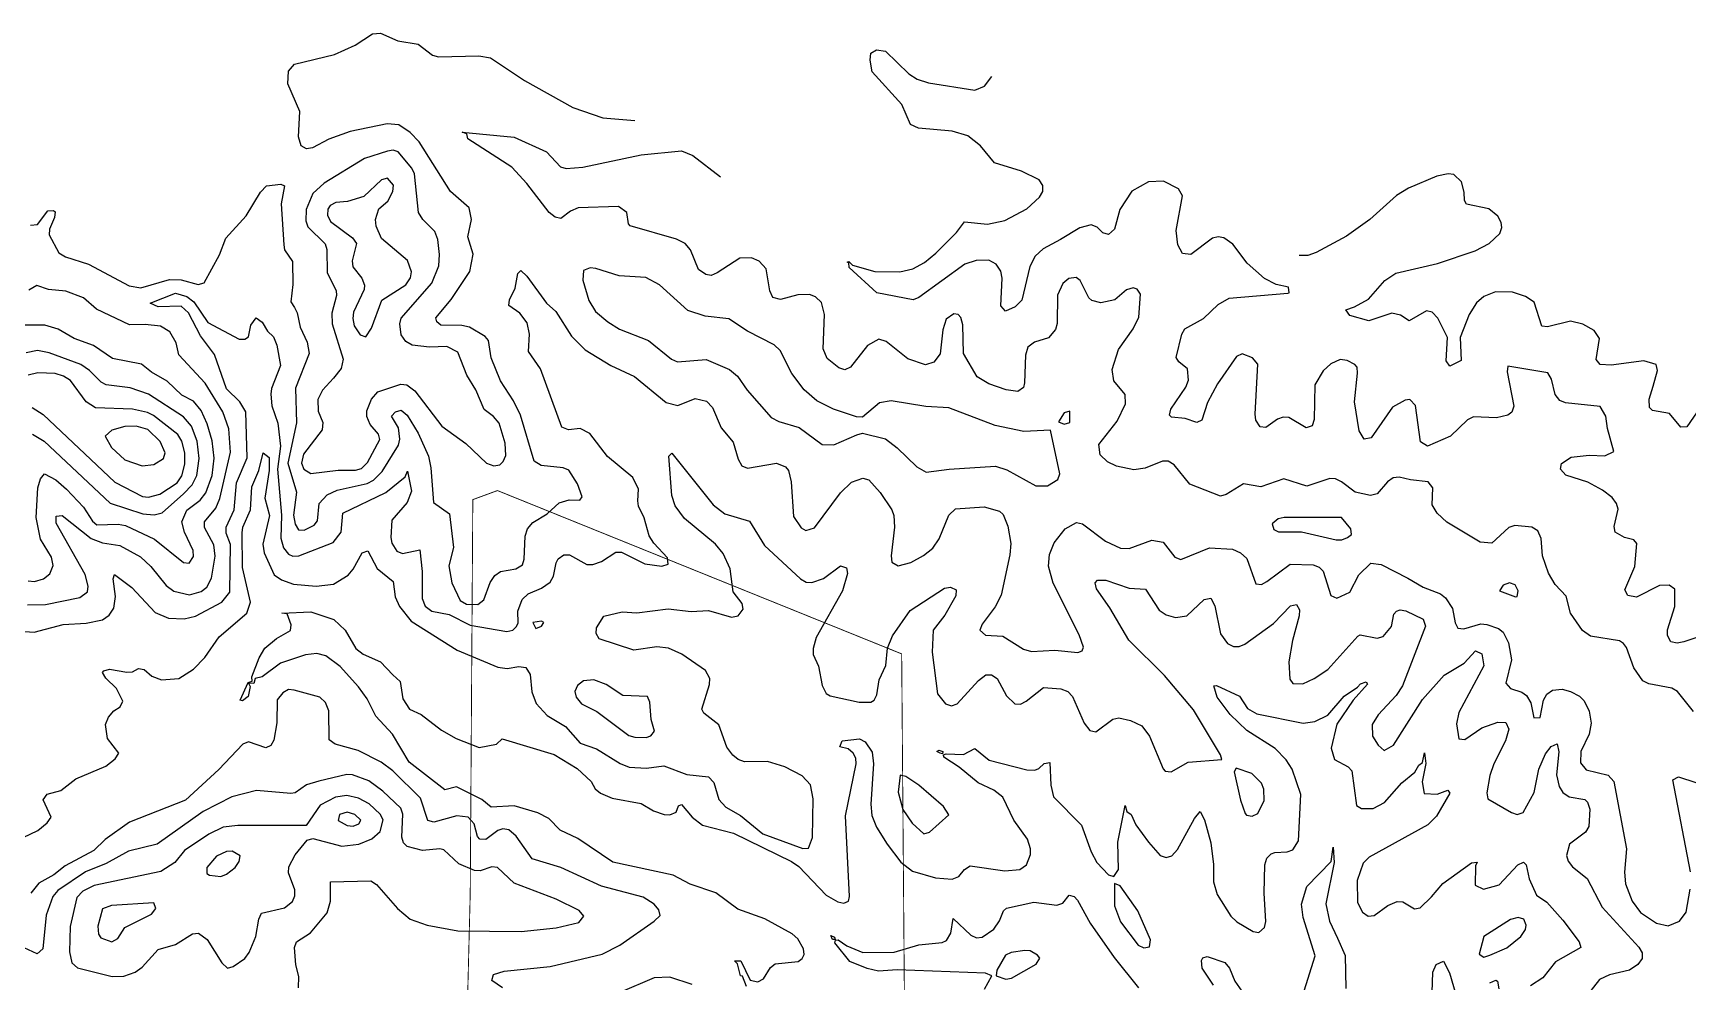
# Model space of a CAD drawing. Header units: feet. Extents: x 571561 to 597676, y 1024649 to 1042210.
# Drawn here: x 578913 to 588333, y 1035867 to 1041267 of the extents above; entities that cross this region are included whole.
import ezdxf

# ---------------------------------------------------------------- set-up
doc = ezdxf.new("R2010")
doc.units = ezdxf.units.FT
doc.header["$MEASUREMENT"] = 0
doc.layers.add('outline', color=1, linetype='Continuous')
doc.layers.add('topo', color=7, linetype='Continuous')

msp = doc.modelspace()

# ---------------------------------------------------------------- linework, layer by layer
at = {"layer": 'outline', "const_width": 5}
msp.add_lwpolyline([(583886.9, 1034024.2), (581342.3, 1034024.2), (581401.3, 1036369.7), (581416, 1038612), (581556.2, 1038663.6), (583857.4, 1037734.2), (583886.9, 1034024.2)], close=True, dxfattribs=at)
at = {"layer": 'topo'}
for points, elevation in [([(581687.3, 1039093.1), (581647.8, 1039174.8), (581572.7, 1039288.9), (581521.2, 1039419.7), (581505.3, 1039518), (581487.2, 1039541.1), (581397.9, 1039592.7), (581353, 1039603.1), (581233.7, 1039605.4), (581210.9, 1039624), (581206.4, 1039646.6), (581292.3, 1039751.5), (581398.5, 1039910.8), (581417.3, 1040009.4), (581387.1, 1040107.6), (581408.9, 1040206.3), (581394.5, 1040271.8), (581288.8, 1040365.5), (581111.4, 1040648.4), (581059.9, 1040701.2), (580993.9, 1040744.3), (580928.2, 1040750.3), (580717.7, 1040706.3), (580596.2, 1040663), (580502.8, 1040614), (580470, 1040609), (580438.6, 1040625.7), (580423.7, 1040676.8), (580430.9, 1040821), (580363, 1040979.1), (580367.4, 1041050.4), (580400.1, 1041089.5), (580629.3, 1041145.1), (580746.7, 1041198.2), (580845.8, 1041263.5), (580890.8, 1041267), (580989.6, 1041223.8), (581104.5, 1041204.3), (581187.2, 1041140.6), (581220.1, 1041131.5), (581449.8, 1041137.3), (581516.4, 1041126.9), (581709.5, 1040996.5), (581986.2, 1040843.7), (582156.8, 1040785.6), (582339, 1040769.4)], 1750), ([(584761.7, 1040093.3), (584662.7, 1040038.4), (584617.8, 1039997.4), (584586.1, 1039939.3), (584541.9, 1039746.8), (584503.7, 1039708.8), (584448.8, 1039684), (584422.4, 1039714.8), (584429.3, 1039872.2), (584421.4, 1039912.5), (584395.6, 1039952.4), (584353, 1039975.3), (584282.1, 1039972.8), (584216.7, 1039952.3), (583955.9, 1039761.5), (583923.2, 1039749.9), (583715.5, 1039789.8), (583558, 1039932.7), (583556.2, 1039958.7), (583546.7, 1039962.8), (583556.1, 1039967.1), (583577.3, 1039947), (583704, 1039910.5), (583846.8, 1039909.2), (583921.6, 1039926.2), (583986.9, 1039961.7), (584052.1, 1040015.4), (584169.3, 1040132.4), (584214.6, 1040193.6), (584345.9, 1040179.7), (584444.2, 1040201.1), (584569.3, 1040267.2), (584641.2, 1040333.5), (584661.1, 1040366.5), (584661.2, 1040399.3), (584639.5, 1040431.9), (584540.1, 1040482), (584385.4, 1040528.1), (584305.9, 1040625.9), (584233.7, 1040681.5), (584144.3, 1040709.2), (583953, 1040726.9), (583907.3, 1040746.6), (583857.5, 1040861.4), (583688.8, 1041046.9), (583677.2, 1041112.5), (583681, 1041152.2), (583713.6, 1041172.5), (583764.8, 1041164.4), (583897.3, 1041034.4), (583944.8, 1041004), (584010.6, 1040983.9), (584273.5, 1040941.6), (584328.6, 1040964.6), (584369.8, 1041020.2)], 1650), ([(583992.1, 1039379.6), (583893.4, 1039413.3), (583768.6, 1039512.7), (583728.3, 1039525), (583663, 1039489), (583565.6, 1039366.2), (583533, 1039350.8), (583500.1, 1039361.3), (583433.9, 1039415.1), (583410.9, 1039469.4), (583418.5, 1039666.3), (583400.2, 1039733.7), (583366.5, 1039765.6), (583332.3, 1039778.8), (583266.6, 1039777.4), (583168.4, 1039751.8), (583124.7, 1039762.2), (583107.2, 1039799.7), (583085.6, 1039925.9), (583045.6, 1039968.7), (583002.3, 1039988.5), (582936.6, 1039986.3), (582806.1, 1039902.1), (582773.5, 1039887.9), (582742.9, 1039892.3), (582701.4, 1039922.5), (582654.4, 1040033.9), (582624.6, 1040069.9), (582574.7, 1040094.2), (582311.5, 1040170.4), (582302, 1040181.4), (582292.5, 1040246.9), (582246.2, 1040279.3), (582015.3, 1040271.9), (581972.2, 1040254.6), (581917.4, 1040212), (581884.5, 1040218.7), (581851.5, 1040246.2), (581724.1, 1040411.3), (581637.7, 1040503.6), (581387.3, 1040665.5), (581382.8, 1040693), (581355.2, 1040703.1), (581650.7, 1040675.7), (581836.1, 1040591.5), (581914.3, 1040506.1), (581947.7, 1040496.9), (582042.6, 1040503.8), (582373.6, 1040574.5), (582603.1, 1040597.8), (582668.9, 1040570.8), (582826.5, 1040448.6)], 1700), ([(580748.8, 1038779.9), (580781.6, 1038789.7), (580816.9, 1038822.8), (580887.6, 1038954.7), (580878.3, 1038984.2), (580831.7, 1039039.3), (580812.5, 1039085.3), (580812.9, 1039118.1), (580838.3, 1039183.9), (580876.1, 1039225.1), (581007, 1039269.9), (581039.8, 1039265.5), (581085.9, 1039231.9), (581238.8, 1039029.3), (581375.6, 1038930.8), (581494.3, 1038819.9), (581536.2, 1038805.1), (581568.9, 1038810.6), (581588.7, 1038829.7), (581603.4, 1038862.6), (581600.7, 1038932.8), (581566.8, 1039046.4), (581533.7, 1039085.7), (581480.6, 1039124), (581433.9, 1039237.4), (581382.7, 1039320), (581331.3, 1039450.8), (581267.6, 1039483), (581169.2, 1039479.1), (581070.7, 1039490.6), (581034.9, 1039511.1), (581008.9, 1039550.8), (580999.7, 1039612), (581007.2, 1039644.8), (581182.2, 1039843.3), (581221.8, 1039942.1), (581226.2, 1040007.7), (581216.5, 1040093.2), (581199.9, 1040138.8), (581131.4, 1040205.3), (581106.3, 1040245.9), (581083.9, 1040465.9), (581068.8, 1040498.6), (580990.9, 1040592), (580962.3, 1040600.6), (580929.5, 1040595.8), (580798.7, 1040553.3), (580570.2, 1040413.9), (580505.1, 1040353.5), (580467.1, 1040263.5), (580464.8, 1040197.8), (580477.2, 1040165.1), (580574.8, 1040067.6), (580584.5, 1040034.8), (580587.1, 1039903.6), (580637.4, 1039801.7), (580640.4, 1039772.8), (580612.8, 1039674.1), (580614.9, 1039613.2), (580677, 1039412.2), (580666.5, 1039358), (580622.6, 1039303.6)], 1800), ([(578898.8, 1040173.8), (578937.4, 1040178.4), (578996.5, 1040255.6), (579029.3, 1040257.5), (579037.5, 1040250.7), (579034.5, 1040217.9), (579006.4, 1040152), (579004.9, 1040119.2), (579059.9, 1040016.9), (579097.3, 1039994.4), (579229, 1039951.9), (579459.7, 1039828.9), (579525.5, 1039817.7), (579689.1, 1039865.6), (579754.8, 1039862.8), (579853.4, 1039837.1), (579886.2, 1039845.9), (579973.8, 1040006), (580010.7, 1040099.9), (580126.2, 1040227.6), (580207.1, 1040362.2), (580242.2, 1040398.1), (580322.2, 1040407.9), (580343.9, 1040396.9), (580324.7, 1040295), (580339.7, 1040061.6), (580344.9, 1040032.7), (580389.7, 1039967.5), (580390.8, 1039836.2), (580379.6, 1039737.9), (580400, 1039705.1)], 1750), ([(580807.7, 1039539.4), (580840.1, 1039588.6), (580899, 1039747.6), (581034.8, 1039833.5), (581061.8, 1039875), (581067.6, 1039907.9), (581043.9, 1039973.3), (580896.6, 1040098.7), (580865.4, 1040168.6), (580862.4, 1040206.4), (580880.6, 1040267.2), (580932.1, 1040311.5), (580961.1, 1040366.3), (580964.1, 1040400.9), (580930.9, 1040440.6), (580896.8, 1040431.4), (580796.2, 1040336.5), (580702.4, 1040309.5), (580636.8, 1040303.3), (580604.2, 1040285.8), (580590.8, 1040264.6), (580589.2, 1040231.8), (580605, 1040194.8), (580730.2, 1040101.8), (580753.8, 1040069.2), (580728.8, 1039970.5), (580733.9, 1039937.7), (580783.9, 1039872.5), (580798.7, 1039833.4), (580797.2, 1039807), (580737.4, 1039678.7), (580732.4, 1039642.4), (580741.5, 1039601.9), (580774.8, 1039550.8), (580807.7, 1039539.4)], 1850), ([(586452.8, 1039331.6), (586449.6, 1039365.2), (586436.8, 1039381.6), (586393.7, 1039403.9), (586354.5, 1039408.6), (586300.2, 1039385.6), (586256.6, 1039345.4), (586209, 1039264.6), (586205.4, 1039067.7), (586193.8, 1039031.8), (586161, 1039020.9), (586062.1, 1039078.6), (586029.2, 1039082.1), (585996.5, 1039070.1), (585931.3, 1039023.1), (585898.5, 1039026.7), (585874.3, 1039064.7), (585869.5, 1039097.5), (585884.6, 1039382.3), (585855.2, 1039418.6), (585796.3, 1039442.4), (585763.7, 1039425.9), (585655.3, 1039271), (585597.7, 1039165), (585567, 1039065), (585537.3, 1039051.1), (585471.5, 1039073.6), (585394.2, 1039081.8), (585381.4, 1039093.2), (585389.1, 1039126.1), (585475.3, 1039252.6), (585490.2, 1039291), (585484.7, 1039356.6), (585435.8, 1039396.2), (585420.3, 1039421.7), (585452.5, 1039553.2), (585470, 1039583.1), (585575.5, 1039642.1), (585659.1, 1039722.5), (585721.3, 1039759), (586055.8, 1039786.7), (586063.3, 1039788.3), (586060.1, 1039821.1), (585989.7, 1039837), (585923.8, 1039869.9), (585824.6, 1039957.5), (585742.8, 1040065.7), (585692, 1040101.9), (585659.1, 1040107.8), (585626.4, 1040099.7), (585502.6, 1040006.4), (585456, 1040012.6), (585429.9, 1040062), (585420.7, 1040143.6), (585455.5, 1040340.8), (585434, 1040380.3), (585348.1, 1040425.3), (585262.6, 1040421), (585167.6, 1040368), (585099.9, 1040262.8), (585068.1, 1040151.2), (585035.6, 1040120.2), (585002.7, 1040129.8), (584969.6, 1040162.1), (584936.6, 1040176.5), (584871.1, 1040159.5), (584761.7, 1040093.3)], 1650), ([(588136.4, 1039257.6), (588160.8, 1039347.6), (588152.8, 1039380.4), (588082.7, 1039401.6), (587896.8, 1039377.9), (587834.6, 1039380.8), (587811.2, 1039410.2), (587830.1, 1039528.3), (587800.2, 1039574.1), (587734.2, 1039609.7), (587665.1, 1039627), (587534.1, 1039595.7), (587501.3, 1039599.8), (587457.2, 1039735.1), (587409.4, 1039767.5), (587335.5, 1039793.4), (587237, 1039795), (587171.6, 1039768.6), (587129.9, 1039732.2), (587088.8, 1039666.2), (587036.5, 1039534.5), (587043.3, 1039403.3), (586978.3, 1039371.9), (586957.1, 1039402.5), (586963.8, 1039533.9), (586910.2, 1039644.2), (586877.1, 1039679.4), (586844.2, 1039686.1), (586746.3, 1039628.9), (586697.9, 1039662.7), (586647.4, 1039674.1), (586516.6, 1039630.3), (586408.4, 1039660.2), (586385.5, 1039692.8), (586435.2, 1039708.3), (586515.5, 1039753.4), (586608.7, 1039858.8), (586670.1, 1039900.4), (586907.4, 1039956), (587121.5, 1040027.5), (587201.8, 1040069.5), (587263.5, 1040127.2), (587274.1, 1040160.1), (587270.6, 1040188.6), (587250.5, 1040225.5), (587200, 1040266.4), (587073, 1040294), (587061.2, 1040315.2), (587060.4, 1040362.6), (587044.6, 1040420.6), (587001.4, 1040461.4), (586968.5, 1040466.1), (586903.8, 1040452.1), (586742.9, 1040385.1), (586674.3, 1040343.1), (586523.4, 1040207.1), (586389.2, 1040111.2), (586217.8, 1040017.9), (586169, 1040002.3), (586119.5, 1040000.6)], 1600), ([(584687.4, 1038690), (584746, 1038726.5), (584757, 1038759.5), (584704.1, 1039008.2), (584553.3, 1038999.2), (584389, 1039033.3), (584125.6, 1039134), (583994.2, 1039142.5), (583797.1, 1039174.4), (583731.5, 1039162), (583633.8, 1039081.6), (583601, 1039082.6), (583469.3, 1039126), (583374.3, 1039173.7), (583303, 1039237.4), (583231.2, 1039329.9), (583165.4, 1039461.5), (583131.2, 1039493), (582979.9, 1039570.7), (582874.1, 1039641.6), (582738.7, 1039656.2), (582639.8, 1039688), (582478.6, 1039834.4), (582401.1, 1039875.4), (582248.4, 1039885.6), (582116.8, 1039928.1), (582084, 1039930.5), (582045.3, 1039916.6), (582041.8, 1039861), (582077.4, 1039744.6), (582114.7, 1039683.2), (582185.2, 1039623.4), (582251.1, 1039582.4), (582415.8, 1039517.8), (582548, 1039411.5), (582580.9, 1039396.8), (582744.9, 1039409.1), (582876.7, 1039352.3), (582922.7, 1039313.9), (582977.2, 1039235.8), (583115.3, 1039079.5), (583158, 1039056.7), (583273.4, 1039022), (583405.5, 1038925.5), (583471.1, 1038923.1), (583601.9, 1038980.7)], 1750), ([(582356, 1038604.5), (582359.3, 1038672.5), (582326.6, 1038737.8), (582181.9, 1038857.6), (582081.8, 1038987.6), (582026.5, 1039016.2), (581960.9, 1039009.4), (581923, 1039024.5), (581800.7, 1039356.6), (581733.5, 1039454.4), (581738.6, 1039552.9), (581725.5, 1039618.4), (581682.9, 1039674.1), (581620.9, 1039715.9), (581625, 1039748.8), (581657.2, 1039814.7), (581672, 1039898.9), (581690.3, 1039915.7), (581723.4, 1039884.4), (581836, 1039730.6), (581889.3, 1039681.9), (581977.2, 1039543.2), (582055.3, 1039465.2), (582202.4, 1039375.1), (582336.1, 1039312.6), (582517.4, 1039164.5), (582583.2, 1039148.1), (582681.3, 1039187), (582747, 1039172.9), (582780.2, 1039135.6), (582829, 1039019.8), (582898, 1038939.8), (582925.7, 1038841.6), (582947.2, 1038803.7), (582980.1, 1038790.9), (583143.9, 1038818.9), (583196.6, 1038798), (583212.3, 1038778.5), (583228, 1038713), (583240.8, 1038516.2), (583285.8, 1038451), (583311.4, 1038435.9), (583361, 1038451.7), (583508.5, 1038649.9), (583571.5, 1038711.5), (583636.9, 1038734.1), (583669.8, 1038724.9), (583734.9, 1038651.9), (583802.3, 1038554.1), (583812.2, 1038521.3), (583815.8, 1038455.7), (583796.7, 1038291.5), (583802, 1038255.5), (583838.2, 1038235.2), (583909.2, 1038254.1)], 1700), ([(586754.3, 1038725), (586688.6, 1038739.2), (586655.8, 1038735.9), (586623.2, 1038713.8), (586564.2, 1038644.3), (586525.4, 1038635.1), (586438.5, 1038654.9), (586360.7, 1038713.4), (586327.7, 1038730.3), (586294.9, 1038731.8), (586164, 1038689.3), (586032.4, 1038730.3), (585901.5, 1038685.5), (585802.9, 1038702.5), (585705, 1038641.4), (585672.3, 1038631.5), (585497.2, 1038700.4), (585408.2, 1038810.5), (585375.2, 1038831.1), (585342.4, 1038831.2), (585244.3, 1038792), (585178.8, 1038781.3), (585080.1, 1038802.9), (585028.4, 1038827.5), (584987.2, 1038866.1), (584980.5, 1038925.5), (585084.4, 1039057.7), (585131.9, 1039156.6), (585129.8, 1039209.8), (585065.7, 1039287.2), (585056.5, 1039352.8), (585091.8, 1039466.8), (585174.9, 1039583.5), (585207.6, 1039649.5), (585216.2, 1039780.8), (585198.5, 1039809.5), (585174.5, 1039818.2), (585136.8, 1039805.8), (585071.7, 1039748.2), (584992, 1039731.8), (584940.5, 1039745.5), (584922.7, 1039760.5), (584873.8, 1039860), (584851.2, 1039876), (584808.1, 1039870.3), (584775.7, 1039842.5), (584743.8, 1039776), (584742.1, 1039615.1), (584732.8, 1039579.6), (584694, 1039532.3), (584614.4, 1039508.7), (584574.9, 1039479.8), (584561.4, 1039434.9), (584557.2, 1039276.4), (584551.1, 1039249.9), (584518.5, 1039226.7), (584452.8, 1039236), (584354, 1039271.2), (584286.4, 1039311.5), (584210.1, 1039443.7), (584206, 1039607.7), (584194.5, 1039648.4), (584178.4, 1039665), (584153.6, 1039670.3), (584111.3, 1039639.7), (584092.5, 1039577.6), (584077.3, 1039442.5), (584040.2, 1039394), (583992.1, 1039379.6)], 1700), ([(578788.1, 1037867.2), (578919.5, 1037857.6), (579083.2, 1037900.7), (579214.3, 1037909.1), (579307.2, 1037928.8), (579346.4, 1037955.3), (579373, 1037994.2), (579381.9, 1038060.1), (579368.7, 1038161), (579375.9, 1038186.5), (579475.1, 1038111.6), (579607.6, 1037969.7), (579683.7, 1037936.9), (579772, 1037933.8), (579837.5, 1037948.6), (579987.8, 1038027.9), (580033.1, 1038084.9), (580035.8, 1038356.4), (580011.7, 1038421.8), (580012.8, 1038454.7), (580057.5, 1038553.5), (580071.2, 1038706.9), (580132.1, 1038849.5), (580123.2, 1039111.9), (580089.1, 1039168.3), (580013.4, 1039242.2), (579945.9, 1039438.5), (579864.9, 1039545), (579797.8, 1039675.4), (579756.1, 1039713.6), (579624.9, 1039708.3), (579579.5, 1039730.6), (579722.6, 1039786.2), (579788.4, 1039768.4), (579827, 1039738.2), (579906.7, 1039620.8), (580085.9, 1039526.1), (580118.7, 1039524.4), (580139.3, 1039538.7), (580152.8, 1039604.4), (580183.3, 1039645.8), (580216.3, 1039621.4), (580247.4, 1039570.2), (580281.5, 1039538.7), (580299.6, 1039491)], 1700), ([(579550.2, 1039609), (579461.7, 1039606), (579272.9, 1039695), (579200.1, 1039760), (579099.1, 1039798.5), (579000.5, 1039808.7), (578934.7, 1039830.9), (578887.8, 1039804.3)], 1750), ([(580400, 1039705.1), (580416.1, 1039675.7), (580432.9, 1039593.6), (580473.8, 1039508.8), (580484.5, 1039443.3), (580407.1, 1039245.7), (580411.5, 1039048.9), (580362.6, 1038818.7), (580413, 1038655.1), (580394.7, 1038523.7), (580405.1, 1038472.6), (580423.7, 1038441), (580456.6, 1038438.3), (580513.5, 1038467.5), (580531, 1038492.1), (580540.5, 1038590.6), (580586, 1038640.2), (580643.5, 1038665.1), (580815.2, 1038703.7), (580850, 1038722.4), (580899.7, 1038771.2), (580992.5, 1038922.8), (581000.1, 1038955.7), (580992.9, 1039021.2), (580952.9, 1039086.5), (580975.6, 1039111.6), (581008.3, 1039121.1), (581041.4, 1039092.9), (581105.6, 1038989.4), (581163.2, 1038858.7), (581177.4, 1038793.2), (581191.3, 1038596.4), (581283.3, 1038531.6), (581306.2, 1038339.4), (581280, 1038235), (581296.1, 1038138), (581344.3, 1038038.2), (581379.1, 1038016.9), (581444.8, 1038016), (581479, 1038041.1), (581514.1, 1038139.9), (581541.7, 1038180.8), (581574.4, 1038202.1), (581661.1, 1038218.4), (581698.9, 1038240), (581709.2, 1038272.9), (581713.6, 1038404.2), (581728.1, 1038445.3), (581756.8, 1038482.2), (581838.8, 1038531.7), (581907.6, 1038594.2), (581964.5, 1038610.3), (582024.7, 1038609.3), (582038.7, 1038628), (582011.9, 1038702.2), (581963, 1038779.7), (581930, 1038792.9), (581805.8, 1038805.9), (581765.4, 1038831), (581687.3, 1039093.1)], 1750), ([(578884.1, 1038149.4), (578919.9, 1038146.6), (578972.1, 1038160.4), (579008.7, 1038189.5), (579027, 1038236.5), (579017, 1038284.6), (578955.5, 1038387.5), (578930.1, 1038510.6), (578940.1, 1038679.7), (578954.5, 1038730.6), (578977.1, 1038758.3), (579043, 1038725.5), (579103.5, 1038670.7), (579199.3, 1038569.5), (579250.2, 1038488.9), (579275, 1038468.5), (579397.5, 1038473.3), (579439.1, 1038465), (579603.8, 1038387.6), (579769.1, 1038254.1), (579802, 1038251.1), (579826, 1038288.9), (579824.7, 1038321.7), (579774.9, 1038427.1), (579760.3, 1038485.2), (579788.6, 1038551.1), (579864.4, 1038609.6), (579897, 1038650.5), (579932.6, 1038749.3), (579943.8, 1038847.8), (579931.7, 1038946.2), (579903.5, 1039044.3), (579868.7, 1039118.6), (579826.5, 1039173.2), (579760.4, 1039207.1), (579675.4, 1039285.9), (579586.4, 1039336.8), (579529.4, 1039382.9), (579365, 1039416.1), (579256.3, 1039488.4), (579146.6, 1039529.8), (579054.8, 1039581.2), (578979.9, 1039604.4), (578838.3, 1039605.8)], 1800), ([(578880.4, 1038013.1), (578983.7, 1038015.8), (579179.6, 1038054.1), (579222.9, 1038086.7), (579226.9, 1038119.5), (579208.5, 1038185), (579044.9, 1038478.9), (579044.9, 1038517.7), (579077.6, 1038521.6), (579242.9, 1038391.5), (579308.7, 1038366.5), (579406.9, 1038350.4), (579524.7, 1038286.2), (579583, 1038231.7), (579669.9, 1038123.5), (579714.6, 1038091.1), (579803.6, 1038071.1), (579869, 1038088.3), (579901.6, 1038114.2), (579927.7, 1038164.8), (579950.2, 1038290), (579941.1, 1038355.6), (579887.8, 1038453.5), (579888.8, 1038486.4), (579952.3, 1038563.5), (579975.2, 1038618.4), (580035.8, 1038881.5), (580026.7, 1039014.5), (579993.2, 1039110.8), (579892.6, 1039273.9), (579742.9, 1039436.7), (579727.3, 1039504.3), (579691.8, 1039566.7), (579638.3, 1039599.8), (579550.2, 1039609)], 1750), ([(578909.4, 1038983.9), (578975.4, 1038944.1), (579351.2, 1038591.7), (579536.9, 1038530.5), (579602.6, 1038524.9), (579647.4, 1038537.8), (579769.8, 1038645.2), (579817.7, 1038695.7), (579844.9, 1038748.5), (579857.3, 1038847), (579846.4, 1038945.4), (579814.5, 1039030.2), (579769.7, 1039083.9), (579569.7, 1039211.5), (579464.9, 1039247.7), (579329.6, 1039265.1), (579300.6, 1039279.7), (579234.3, 1039346.8), (579184.1, 1039381.7), (579003.7, 1039447.7), (578938, 1039460.2), (578872.5, 1039447.1)], 1850), ([(580299.6, 1039491), (580321.9, 1039376.2), (580270, 1039244.5), (580266.8, 1039211.7), (580271.1, 1039146.1), (580305.5, 1039047.9), (580321.2, 1038916.9), (580303.2, 1038785.4), (580326.9, 1038523.1), (580323, 1038391.8), (580337.7, 1038337.8), (580366.9, 1038301.3), (580392.3, 1038290.8), (580425, 1038293.1), (580621.3, 1038368.6), (580665.8, 1038427.7), (580676.7, 1038535), (580920.9, 1038652.8), (581030, 1038740.8), (581044.2, 1038774.2), (581066, 1038660.9), (581041.8, 1038595.1), (580955.8, 1038495.9), (580949.7, 1038397.4), (580954.3, 1038364.6), (580982.7, 1038318.3), (581015.6, 1038306), (581113.8, 1038326.6), (581128.3, 1038202.1), (581128.5, 1038050.2), (581145.1, 1038005.4), (581182.6, 1037978), (581281.2, 1037957.8), (581401.8, 1037898), (581610.2, 1037860.7), (581643, 1037868.3), (581664.7, 1037889.7), (581675, 1037911.6), (581672, 1037977.2), (581696.1, 1038043.1), (581731.3, 1038076.2), (581807.1, 1038107.5), (581855.6, 1038142.9), (581874.5, 1038175.9), (581890.8, 1038252.9), (581902.3, 1038274.2), (581934.5, 1038297.1), (581967.3, 1038296.9), (582064.9, 1038243.3), (582099, 1038243.6), (582147.7, 1038260.8), (582229.7, 1038312.1), (582262.5, 1038313.3), (582394.6, 1038246.2), (582492.9, 1038233.4), (582528.7, 1038244.3), (582524.6, 1038280.2), (582445.8, 1038364.9), (582420.8, 1038405.5), (582391, 1038507.7), (582359, 1038574), (582356, 1038604.5)], 1700), ([(588468.4, 1037855), (588309.7, 1037801.8), (588272.1, 1037795.8), (588236.6, 1037803.4), (588216.6, 1037838.7), (588217.6, 1037871.5), (588258.4, 1038003.1), (588258.3, 1038101.6), (588226.7, 1038124.5), (588170.7, 1038122.7), (588040, 1038057.6), (587990.4, 1038066.4), (587974.8, 1038099), (588030.5, 1038230.8), (588042.2, 1038362.2), (588025, 1038382.7), (587971.4, 1038395.9), (587919.8, 1038426.7), (587913.9, 1038459.5), (587936.1, 1038558.1), (587926.7, 1038590.8), (587902.8, 1038623.4), (587847.1, 1038665.1), (587763.2, 1038712.1), (587639, 1038751.3), (587607.1, 1038784.9), (587614.6, 1038817.7), (587669.1, 1038854), (587770.3, 1038865.2), (587860.1, 1038861.4), (587912, 1038886), (587875.7, 1039017), (587866.8, 1039086.1), (587833.5, 1039141.7), (587636.4, 1039162.4), (587603.5, 1039175.7), (587578.5, 1039211.2), (587557.6, 1039297.5), (587536.5, 1039334.1), (587307.9, 1039371.4), (587304.6, 1039340), (587342.4, 1039143.5), (587331, 1039110.5), (587308.9, 1039092.4), (587243.4, 1039077), (587112.1, 1039082.9), (587079.4, 1039065.3), (586981.8, 1038973.1), (586851.1, 1038917.2), (586811.1, 1038941.8), (586783.4, 1039146.8), (586750.3, 1039181.5), (586724.2, 1039177.5), (586650.9, 1039137.3), (586530.3, 1038964.4), (586489.8, 1038957), (586462.1, 1039004.4), (586435.6, 1039168.2), (586452.8, 1039331.6)], 1650), ([(579634.4, 1038643.4), (579732.2, 1038708.4), (579760.4, 1038747.7), (579775.9, 1038813.5), (579775.8, 1038879.1), (579760.1, 1038944.6), (579735.8, 1038983.2), (579597.6, 1039090.5), (579564.6, 1039108.5), (579478.1, 1039126.9), (579267.2, 1039135.2), (579215.6, 1039169.5), (579126.4, 1039289.9), (579086.2, 1039315.2), (579037.6, 1039329.6), (578939.1, 1039334), (578884.2, 1039320)], 1900), ([(580622.6, 1039303.6), (580559.4, 1039235.5), (580532.8, 1039181.2), (580534.8, 1039115.6), (580561.9, 1039050.2), (580558.7, 1039008.6), (580452.7, 1038871.4), (580439.8, 1038819.4), (580453.5, 1038785.9), (580493.6, 1038761.4), (580650.4, 1038779.6), (580748.8, 1038779.9)], 1800), ([(588423.9, 1039165.9), (588326.7, 1039025.7), (588293.9, 1039023.5), (588227.6, 1039102.2), (588131.1, 1039119.7), (588114.2, 1039135.7), (588112.6, 1039183.1), (588136.4, 1039257.6)], 1600), ([(578908.1, 1039137.1), (578969.2, 1039096.8), (579378.7, 1038711.5), (579536.1, 1038630.5), (579568.9, 1038625.7), (579634.4, 1038643.4)], 1900), ([(584815.4, 1039051.6), (584814.8, 1039114.7), (584782.1, 1039105.1), (584751.1, 1039054.7), (584782.7, 1039041.3), (584815.4, 1039051.6)], 1750), ([(579600.1, 1038811.7), (579655.4, 1038845.2), (579664.7, 1038878.6), (579636.7, 1038943.5), (579565.5, 1039010.6), (579499.7, 1039029.5), (579434.1, 1039028.1), (579360.8, 1039006.7), (579322.3, 1038973.5), (579359.2, 1038908.2), (579435.8, 1038837.7), (579534.5, 1038804.4), (579600.1, 1038811.7)], 1950), ([(583601.9, 1038980.7), (583634.6, 1038990.6), (583766.2, 1038957.1), (583832.2, 1038907.3), (583944.4, 1038797.8), (583997.6, 1038767.9), (584128.7, 1038786.1), (584391, 1038802), (584456.8, 1038781.1), (584621.7, 1038689.9), (584687.4, 1038690)], 1750), ([(578733.5, 1036630.7), (578939.2, 1036729.1), (578992, 1036772), (579015.8, 1036805.1), (578969.9, 1036903.1), (578992.7, 1036936.1), (579071.4, 1036957), (579156.6, 1037022.4), (579327.2, 1037096), (579379.9, 1037136.5), (579401.7, 1037169.5), (579336.9, 1037252.8), (579324.6, 1037332.9), (579342.3, 1037373.9), (579372.2, 1037409.5), (579408.4, 1037432), (579423.5, 1037465), (579387.9, 1037536.4), (579326.6, 1037595.4), (579308.3, 1037628), (579315.2, 1037638.5), (579347.9, 1037647.6), (579446.5, 1037629.7), (579479.3, 1037632.6), (579512, 1037650.9), (579544.8, 1037644.9), (579588.2, 1037607.9), (579643.8, 1037586.4), (579742.2, 1037594.3), (579826.4, 1037646.4), (579890, 1037714.1), (579972.7, 1037830.8), (580130.3, 1037965.8), (580149.6, 1038029.3), (580104, 1038225.8), (580102.5, 1038422.6), (580106.8, 1038455.5), (580149.5, 1038554.3), (580157.6, 1038684.3), (580198.2, 1038777.3), (580222.9, 1038878), (580256.9, 1038851.5), (580256.7, 1038778.3), (580231.1, 1038620.7), (580258.1, 1038522.5), (580219.7, 1038358.1), (580228, 1038308.8), (580284.7, 1038184.5), (580327.8, 1038155.8), (580395.1, 1038131.3), (580525, 1038119.6), (580623.4, 1038131.8), (580705.5, 1038181.3), (580735.7, 1038216.7), (580785.9, 1038309.7), (580818.6, 1038320.3), (580871.9, 1038219.4), (580962.4, 1038146), (580974.2, 1038058.7)], 1650), ([(582349, 1037968.3), (582527.9, 1037989.8), (582659.2, 1037975.1), (582757.6, 1037981.6), (582889.2, 1037943.8), (582926.7, 1037950.9), (582955.3, 1037988.7), (582948.8, 1038021.4), (582898.1, 1038086.6), (582880.7, 1038217.7), (582842, 1038304.6), (582796.8, 1038358), (582621.7, 1038503.9), (582567, 1038575.9), (582549.1, 1038635.5), (582531.2, 1038859.8), (582548.3, 1038875.5), (582785.1, 1038581.8), (582851.2, 1038532.1), (582990.6, 1038489), (583076.1, 1038350.7), (583281.1, 1038161.4), (583314, 1038142.8), (583346.9, 1038141.3), (583412.3, 1038163.8), (583510.1, 1038235.2), (583543.8, 1038224.4), (583549.7, 1038190.9), (583520.1, 1038092.2), (583370.6, 1037828.3), (583353.3, 1037765.7), (583353.8, 1037729.7), (583384.6, 1037665), (583405.5, 1037553.9), (583427, 1037509.6), (583451.1, 1037496), (583615.4, 1037460.3), (583681.1, 1037459.2), (583700.2, 1037470.3), (583715.1, 1037501.6), (583728.6, 1037586), (583767.1, 1037667.8), (583776.8, 1037766.3), (583804.5, 1037836.7), (583906.1, 1037980.9), (584101.9, 1038108), (584134.6, 1038113.5), (584167.4, 1038097.9), (584165.1, 1038065.1), (584103.2, 1037954.7), (584037.3, 1037868.2), (584030.7, 1037744.5)], 1650), ([(588366, 1037405.5), (588274.5, 1037520), (588241.6, 1037538.3), (588110.1, 1037564.1), (588077.1, 1037581.6), (588025.5, 1037654.7), (587984.2, 1037771), (587966.8, 1037793.6), (587943.8, 1037807.7), (587779.5, 1037834.7), (587733.8, 1037867.2), (587665, 1037965), (587639.6, 1038063.2), (587577.8, 1038128.3), (587540.6, 1038193.6), (587505.6, 1038291.7), (587498.3, 1038390.1), (587478.8, 1038434.4), (587445.5, 1038455.3), (587347.3, 1038464.2), (587314.6, 1038453.5), (587217, 1038364.2), (587151.3, 1038370.1), (586961.2, 1038483.8), (586906.1, 1038534.9), (586876.9, 1038581.5), (586880.3, 1038679.9), (586854.2, 1038712.5), (586754.3, 1038725)], 1700), ([(583909.2, 1038254.1), (583982.1, 1038293.2), (584034.2, 1038335.6), (584070.8, 1038388.2), (584126.1, 1038524.1), (584163.5, 1038560.3), (584327.5, 1038570.7), (584413.5, 1038546.9), (584434.3, 1038526.9), (584461.8, 1038461.5), (584478.4, 1038363.2), (584473.4, 1038297.5), (584424.5, 1038067.4), (584390.1, 1038001.5), (584315, 1037902.4), (584302.9, 1037869.4), (584334, 1037841.2), (584432.5, 1037834.5), (584551.3, 1037760.1), (584597.3, 1037747.1), (584728.5, 1037755.4), (584861, 1037742), (584884.9, 1037751.1), (584892.4, 1037772.4), (584868.5, 1037841.7), (584719.2, 1038135.7), (584693.7, 1038233.9), (584699.2, 1038299.5), (584725.8, 1038365.4), (584788, 1038445.3), (584853.3, 1038481.2), (584886.2, 1038474.5), (585018.3, 1038375.1), (585102.8, 1038336), (585152.2, 1038334.2), (585280.8, 1038381.2), (585345.4, 1038369.8), (585412.9, 1038284.1), (585445.8, 1038270.9), (585609.3, 1038337), (585740.6, 1038330.5), (585787, 1038309.2), (585822.6, 1038276.7), (585873.6, 1038132.5), (585906.5, 1038129.5), (585936.9, 1038146.5), (586069.5, 1038244.6), (586200.8, 1038240.7), (586233.7, 1038228.2), (586256.4, 1038204.7), (586300.8, 1038065.8), (586333.8, 1038050.6), (586408.5, 1038085.1), (586459.2, 1038184), (586528.9, 1038251.1), (586586.3, 1038242.4), (586738.5, 1038165.6)], 1700), ([(586396.3, 1038395.6), (586417.9, 1038413.3), (586414.7, 1038446.1), (586360.8, 1038509.5), (586034.3, 1038509.9), (586001.6, 1038502.4), (585967.3, 1038474.9), (585976.3, 1038442.2), (586002.2, 1038429.4), (586133.5, 1038429.6), (586330.8, 1038383.4), (586363.6, 1038382.6), (586396.3, 1038395.6)], 1750), ([(584030.7, 1037744.5), (584061, 1037506.3), (584107.8, 1037449.2), (584140.7, 1037438.9), (584173.4, 1037450.6), (584294.1, 1037583.3), (584336, 1037615), (584368.8, 1037614.1), (584401.8, 1037593.5), (584454.2, 1037495.7), (584501.5, 1037450), (584534.3, 1037448.8), (584567, 1037464.9), (584664.8, 1037543.7), (584763.3, 1037535.8), (584802.8, 1037519.5), (584829.3, 1037492.3), (584896.3, 1037339.5), (584929.4, 1037298.9), (584962.3, 1037290.9), (585060.1, 1037362.1), (585092.9, 1037370.6), (585161, 1037354.4), (585224.5, 1037324.6), (585269.1, 1037265.8), (585346.8, 1037080), (585358.1, 1037066.5), (585390.9, 1037063.7), (585488.9, 1037117.7), (585680.3, 1037132.3), (585673.1, 1037159.7), (585519.1, 1037415.1), (585353.3, 1037610.9), (585150.6, 1037811.4), (585043, 1037995.8), (584966.1, 1038105), (584958.8, 1038137.8), (584972.2, 1038153.1), (585020.3, 1038153.6), (585151.9, 1038108.2), (585245.1, 1038102.2), (585323, 1037982.8), (585362.8, 1037957.2), (585415.9, 1037940.4), (585481.5, 1037950.2), (585579.1, 1038044.4), (585617.7, 1038051), (585640.7, 1038008.2), (585672.4, 1037848.8), (585712.6, 1037794.1), (585745.5, 1037776.5), (585778.4, 1037775.8), (585811.1, 1037789.4), (585974.1, 1037906.9), (586071.6, 1038007.3), (586104.4, 1038015.6), (586122.7, 1037984.1), (586120.1, 1037951.3), (586082.6, 1037810.5)], 1650), ([(586738.5, 1038165.6), (586825.4, 1038113.3), (586924.2, 1038076.5), (586953.6, 1038053.5), (586992.9, 1037991.8), (587008.1, 1037910.3), (587024.4, 1037879.7), (587057.2, 1037877), (587155.4, 1037904.8), (587188.3, 1037902.3), (587254.1, 1037877.8), (587281.2, 1037857.2), (587312, 1037797.8), (587329.9, 1037699.5), (587296.6, 1037568), (587322.8, 1037536.5), (587388.6, 1037515.9), (587415.1, 1037496.9), (587438.8, 1037454.8), (587455.5, 1037369.3), (587492.4, 1037372.8), (587510.9, 1037471.4), (587530.6, 1037504.4), (587562.6, 1037527.5), (587618.1, 1037532.9), (587664.7, 1037519.3), (587716.9, 1037493.8), (587742.6, 1037466.1), (587770.9, 1037408.1), (587782.1, 1037340.8), (587770.5, 1037276.9), (587722.9, 1037178), (587722.2, 1037114.2), (587753.5, 1037074), (587880.1, 1037043.3), (587910.7, 1037008.2), (587984.4, 1036625.3), (587972.7, 1036491.1), (587977.4, 1036425.5), (588016.6, 1036327.4), (588063, 1036262.2), (588155, 1036201.9), (588220.8, 1036187.4), (588286.2, 1036212.7), (588324.1, 1036264.6), (588345.7, 1036396)], 1700), ([(580974.2, 1038058.7), (580998.6, 1038004.1), (581065.4, 1037919.8), (581326.5, 1037755.1), (581557.5, 1037659.2), (581612.1, 1037651.5), (581677.6, 1037662.6), (581717.2, 1037656.2), (581741.8, 1037616.9), (581752.6, 1037518.6), (581776.8, 1037452), (581839.7, 1037383.6), (581943.2, 1037321.3), (582026.5, 1037225.7), (582121, 1037193.7), (582254.8, 1037110.9), (582306.2, 1037090.3), (582404.7, 1037082.9), (582503, 1037097.8), (582634.7, 1037047.3), (582757, 1037035.3), (582787.5, 1037002.8), (582816.9, 1036904.6), (582855.8, 1036861.9), (582939.1, 1036814.2), (583067.7, 1036709.9), (583294.7, 1036626.3), (583327.5, 1036627.7), (583350.1, 1036689.3), (583353.8, 1036909.4), (583338.3, 1036988.8), (583291.6, 1037040.1), (583192.1, 1037092.1), (583093.4, 1037122.4), (582962.2, 1037119.6), (582926.4, 1037132.3), (582896.2, 1037157.2), (582863, 1037203.9), (582815.7, 1037331.1), (582731.3, 1037396), (582720.7, 1037419.6), (582764.2, 1037560.4), (582764.7, 1037593.2), (582740.9, 1037638.8), (582605.6, 1037732.9), (582529.8, 1037767), (582464.1, 1037774.2), (582333.1, 1037754.6), (582135.6, 1037820), (582118, 1037850), (582121, 1037882.8), (582162, 1037948.8), (582265.5, 1037973.5), (582349, 1037968.3)], 1650), ([(587350.9, 1038057.9), (587361, 1038060.8), (587367.7, 1038093.6), (587350.3, 1038127.3), (587317.4, 1038139.1), (587282.5, 1038125.7), (587261.2, 1038092.7), (587350.9, 1038057.9)], 1750), ([(583233.4, 1036140.1), (583077.5, 1036226.7), (582924.7, 1036282.1), (582800, 1036374.6), (582652.9, 1036423.6), (582556, 1036475.7), (582212.6, 1036548.2), (582014.5, 1036684), (581913.9, 1036730.8), (581849.5, 1036797.5), (581786.8, 1036829.8), (581651.9, 1036868.8), (581520.7, 1036862.5), (581468, 1036905.9), (581322.7, 1036978.3), (581257.3, 1036961.3), (581054.4, 1037118.6), (580959.1, 1037277), (580863.8, 1037379.4), (580814.8, 1037477.4), (580764.4, 1037547.2), (580660.4, 1037663.1), (580579.7, 1037723.3), (580528.5, 1037735.5), (580462.9, 1037729.4), (580321.3, 1037680.6), (580217.1, 1037603.3), (580177.8, 1037594), (580169, 1037566.1), (580138.5, 1037567.5), (580148.5, 1037549.2), (580136.9, 1037492.1), (580104.3, 1037467.6), (580091.9, 1037470.9), (580136.2, 1037570.4), (580159.9, 1037579), (580158.8, 1037602.8), (580200.5, 1037712.5), (580231.7, 1037767.5), (580298, 1037822.6), (580377.8, 1037867.3), (580382, 1037900.1), (580358.5, 1037961.7), (580329.5, 1037966), (580493.5, 1037974.3), (580625.2, 1037929.7), (580688.4, 1037870), (580749.8, 1037764.1), (580791, 1037732.4), (580889.8, 1037688.5), (580961.2, 1037615)], 1600), ([(586082.6, 1037810.5), (586062.3, 1037688.2), (586067, 1037589.8), (586084.7, 1037566.3), (586141.2, 1037562.8), (586206.6, 1037593.2), (586283, 1037646.1), (586455.1, 1037834.9), (586466.9, 1037841.8), (586565.2, 1037823.6), (586598.2, 1037833.9), (586645.2, 1037890.3), (586659.4, 1037959.4), (586674.8, 1037976.8), (586695.3, 1037985.6), (586728.2, 1037978.6), (586827, 1037930.9), (586839.1, 1037892), (586708.6, 1037553.2), (586672.4, 1037496.8), (586569.4, 1037387), (586535.5, 1037331.5), (586537.8, 1037266.1), (586570.9, 1037213.8), (586604, 1037183.4), (586656.5, 1037214.2), (586822.5, 1037474), (586946.2, 1037612.6), (587059, 1037682.1), (587124, 1037751.4), (587160.5, 1037734.3), (587172.2, 1037665.3), (587029.8, 1037401.5), (587015.9, 1037335.8), (587030, 1037251.5), (587062.8, 1037246.2), (587160.7, 1037312.4), (587250.4, 1037346.2), (587297.5, 1037344.1), (587313.2, 1037305.6), (587294.4, 1037239.8), (587228.3, 1037108.1), (587206.1, 1037042.1), (587188.2, 1036943.5), (587195.1, 1036908.7), (587329.1, 1036830.8), (587362, 1036819.2), (587394.7, 1036831.2), (587458.2, 1036945.9), (587484.2, 1037077.4), (587523, 1037165.3), (587555.4, 1037206.8), (587588.1, 1037221.5), (587599.1, 1037176.9), (587585, 1037045.5), (587599.7, 1036980), (587621.1, 1036945.1), (587656.4, 1036921.2), (587745.6, 1036906.3), (587762.2, 1036890), (587774.6, 1036850.3)], 1650), ([(581774.1, 1037879.1), (581806.8, 1037892), (581819.4, 1037912.9), (581806.6, 1037920.5), (581757.5, 1037912.4), (581774.1, 1037879.1)], 1700), ([(580961.2, 1037615), (581002.1, 1037577.5), (581018.3, 1037479.2), (581056.3, 1037420.2), (581122.2, 1037388.5), (581236.9, 1037299.8), (581321.3, 1037252.2), (581452, 1037201.7), (581550.3, 1037221), (581582.8, 1037250), (581878.9, 1037161.7), (582010.9, 1037081.2), (582089.4, 1037008.8), (582112.5, 1036966), (582143.4, 1036941.8), (582209.3, 1036913.9), (582373.7, 1036882.2), (582444.6, 1036840.6), (582505.5, 1036819.5), (582538.3, 1036817.3), (582574, 1036833.7), (582586.3, 1036869.7), (582603.4, 1036877.2), (582665.6, 1036804.8), (582723, 1036759.8), (582900.2, 1036714.6), (583229.8, 1036551.7), (583271.3, 1036523.4), (583428.4, 1036360.9), (583494.3, 1036323), (583527.2, 1036315.7), (583553.8, 1036326.6), (583561.2, 1036353.4), (583536.8, 1036812.5), (583598.1, 1037108.4), (583595.8, 1037141.2), (583580.9, 1037169.5), (583552.2, 1037192.9), (583505.9, 1037206), (583518.5, 1037239), (583617.3, 1037250.4), (583650.3, 1037233.1), (583690.1, 1037174.9), (583696.4, 1037109.3), (583682.4, 1036879.5), (583687.8, 1036814.9), (583713.8, 1036748.5), (583774.8, 1036650.6), (583853.3, 1036548.2), (583919.3, 1036497.4), (584050.9, 1036459), (584144.6, 1036452.2)], 1600), ([(582403.1, 1037258.4), (582429.9, 1037268), (582449.6, 1037295.1), (582431, 1037360.5), (582424.5, 1037458.9), (582409.8, 1037491.6), (582269.7, 1037497.4), (582174.7, 1037559.1), (582104.9, 1037586.7), (582045.2, 1037580.8), (582011.6, 1037553.7), (581997.2, 1037520.7), (582003.6, 1037488), (582034.9, 1037449.9), (582122.1, 1037406.2), (582304.6, 1037270.1), (582337.5, 1037259.3), (582403.1, 1037258.4)], 1700), ([(586116.8, 1036671), (586130.1, 1036934.1), (586079.9, 1037078.7), (586046.6, 1037131.4), (585984.1, 1037195.3), (585822.1, 1037299), (585727, 1037389.9), (585654.3, 1037487.7), (585634.2, 1037553.2), (585649.1, 1037554.8), (585780.9, 1037492.8), (585826.9, 1037423.6), (585880.2, 1037392.9), (586143.2, 1037339), (586208.8, 1037348.4), (586283.8, 1037385.1), (586375.5, 1037494.1), (586453.2, 1037544), (586469.4, 1037564.5), (586502.1, 1037574.5), (586508.9, 1037560.9), (586427.5, 1037471.6), (586334.9, 1037335), (586302.6, 1037198.2), (586320.9, 1037132.7), (586398.5, 1037091.1), (586419.9, 1037067.9), (586446.4, 1036871.3), (586475.7, 1036855), (586541.3, 1036854.5), (586606.6, 1036888.4), (586704.1, 1037000.2), (586779.1, 1037061.2), (586801.6, 1037101.4), (586822.6, 1037116), (586833.8, 1037171.1), (586840.6, 1037110.8), (586820.1, 1037005.9), (586832.3, 1036940.4), (586906.2, 1036936.3), (586967, 1036957.8), (586978.6, 1036941.7), (586902.1, 1036809.7), (586852, 1036761.9), (586518.5, 1036576.6), (586483.7, 1036543.5), (586450.5, 1036444.7), (586452.5, 1036318.4), (586480.9, 1036263.5), (586514, 1036240.8), (586546.7, 1036245.1), (586625.1, 1036301.8), (586677.3, 1036324.9), (586710.1, 1036322.9), (586776.1, 1036284.1), (586808.9, 1036289.3), (586873.1, 1036350.9)], 1600), ([(580544.4, 1037488.7), (580399, 1037528.4), (580366.2, 1037530.7), (580333.6, 1037511.9), (580302.1, 1037471.8), (580301.1, 1037341.6), (580283.1, 1037242.9), (580266.8, 1037213.7), (580237.9, 1037200.3), (580139.2, 1037233.6), (580106.5, 1037220.4), (579970.7, 1037076.1), (579781.2, 1036902.5), (579461, 1036776.2), (579323.8, 1036678.2), (579258.7, 1036615.8), (579095.4, 1036528), (579030.6, 1036477.1), (578945.7, 1036430), (578899.9, 1036372.9)], 1650), ([(581585.8, 1035833.9), (581525, 1035875.8), (581533.8, 1035908.7), (581594.6, 1035928), (581856.9, 1035955.6), (582151.6, 1036025.7), (582252.7, 1036076.1), (582448.5, 1036212.2), (582482.8, 1036245.3), (582474.4, 1036278.1), (582449, 1036310.6), (582385.9, 1036350.4), (582148.1, 1036411.6), (581917.5, 1036518.8), (581753.3, 1036567.3), (581662, 1036697.4), (581620.3, 1036732.3), (581587.4, 1036738.2), (581559.1, 1036729.3), (581489.5, 1036677), (581456.7, 1036680), (581443.2, 1036695.4), (581423.1, 1036766.9), (581389.9, 1036804.4), (581324.2, 1036813.1), (581193.3, 1036775.7), (581160.4, 1036785), (581117.9, 1036913.7), (580961, 1037068.3), (580894.9, 1037118.3), (580763.1, 1037185), (580631.5, 1037219.5), (580598.5, 1037245.4), (580597.1, 1037409.8), (580577.9, 1037456.6), (580544.4, 1037488.7)], 1650), ([(584077.4, 1037169.6), (584058.2, 1037178.1), (584069.9, 1037185.6), (584092.5, 1037178.5), (584090.1, 1037165.8), (584077.4, 1037169.6)], 1600), ([(584144.6, 1036452.2), (584182.1, 1036466.7), (584214.6, 1036508), (584247.2, 1036527.4), (584444.4, 1036499.9), (584529.2, 1036506.7), (584568.7, 1036533), (584591.3, 1036592.2), (584591.5, 1036625.1), (584574, 1036680), (584496, 1036788.3), (584433.2, 1036919), (584382.1, 1036958.8), (584292.9, 1037000.4), (584185.5, 1037089.7), (584097.9, 1037145.7), (584096.4, 1037159.6), (584110.3, 1037165.3), (584208.8, 1037160.9), (584274.1, 1037196.6), (584355.2, 1037130.1), (584570.5, 1037074.4), (584614.7, 1037073.3), (584639.1, 1037081.8), (584668.6, 1037111.2), (584701.4, 1037116.6), (584706.5, 1036987), (584721.7, 1036921.5), (584881.7, 1036758.9), (584935.6, 1036607.4), (584969, 1036546.5), (585035.2, 1036476.5), (585065.8, 1036467.5), (585091.9, 1036507), (585088.1, 1036662.3), (585130.1, 1036871.2), (585140.1, 1036836.5), (585163.4, 1036820.9), (585190.7, 1036761.7), (585263.3, 1036662.8), (585329.6, 1036587.3), (585362.5, 1036575.3), (585395.2, 1036585.1), (585427.7, 1036621.8), (585524.6, 1036798), (585557, 1036837.3), (585581.6, 1036789.3), (585616.9, 1036659.7), (585632.7, 1036535.9), (585632.6, 1036437.5), (585652.9, 1036365.2), (585731, 1036241.4), (585765.5, 1036208.9), (585858.5, 1036153.4), (585891.3, 1036148.5), (585922.1, 1036177.5), (585931.3, 1036210.4), (585920.8, 1036373.1), (585925.1, 1036534.1), (585936.2, 1036571.4), (585960.2, 1036597.1), (585981.8, 1036604.6), (586051.3, 1036606.7), (586084, 1036619), (586116.8, 1036671)], 1600), ([(580540.1, 1037010.4), (580469.5, 1036989.1), (580404.3, 1036943.9), (580380.5, 1036939.5), (580184.6, 1036956.9), (580043.5, 1036921.3), (579880.2, 1036836.7), (579619.3, 1036650.8), (579455.6, 1036611.9), (579329.6, 1036540.8), (579211.8, 1036493.9), (579054.4, 1036388.2), (579024.2, 1036352.9), (578987.4, 1036247), (578968.3, 1036055.8), (578935.8, 1036027.2), (578836.9, 1036072.6)], 1700), ([(580424.1, 1035833.2), (580425.1, 1035898.8), (580407.9, 1035964.3), (580400.1, 1036062.7), (580412.9, 1036094.5), (580491.8, 1036147.1), (580586.6, 1036261.2), (580605.6, 1036327), (580605.7, 1036436.5), (580835.3, 1036442.5), (580868.3, 1036421.5), (580987.7, 1036284.5), (581059.6, 1036225.3), (581156, 1036191), (581330, 1036158.5), (581691, 1036154.1), (581890.4, 1036174.4), (582018.7, 1036204.9), (582047.7, 1036241.4), (582020.6, 1036274), (581891.2, 1036338.5), (581650.6, 1036429.6), (581556.5, 1036518.4), (581523.7, 1036521.3), (581458.3, 1036499.1), (581425.4, 1036500.7), (581335.5, 1036539.2), (581250.7, 1036618.5), (581227.4, 1036625.1), (581129.1, 1036614.3), (581042.9, 1036638.7), (581022, 1036658.9), (581012, 1036691.6), (581017.4, 1036822.9), (581005.6, 1036855.6), (580903.6, 1036953.2), (580824, 1037011.8), (580731.5, 1037045.3), (580698.7, 1037047.9), (580540.1, 1037010.4)], 1700), ([(583983.1, 1036710.1), (584015.8, 1036719.4), (584126.6, 1036817.8), (584096.3, 1036866.5), (583954.7, 1036987.2), (583881.7, 1037035.7), (583848.8, 1037044.3), (583837.4, 1036946.5), (583864.7, 1036848.3), (583916.9, 1036771), (583983.1, 1036710.1)], 1650), ([(585885.3, 1036826), (585920.5, 1036899.4), (585919.7, 1036965), (585906.3, 1036997.7), (585850.4, 1037052.5), (585762.3, 1037084.3), (585750.1, 1037063.7), (585786.2, 1036901.5), (585813.5, 1036826.6), (585819.7, 1036816.8), (585852.6, 1036810.5), (585885.3, 1036826)], 1650), ([(588348, 1036494.5), (588246.8, 1037018), (588278.9, 1037033.5), (588476.3, 1036970.8)], 1700), ([(579494.6, 1035922.2), (579533.3, 1035950.3), (579624.7, 1036051.2), (579722.9, 1036080.3), (579820.8, 1036141.3), (579853.5, 1036144.9), (579903.9, 1036108.3), (579986.3, 1035975.8), (580019.4, 1035946.4), (580052.1, 1035954.1), (580117.3, 1035999.7), (580142.3, 1036035.1), (580181.5, 1036126.4), (580198.6, 1036225), (580213.4, 1036257.9), (580344.5, 1036289.1), (580389.3, 1036325.1), (580402.9, 1036358), (580402.4, 1036390.8), (580365.8, 1036489), (580368.2, 1036521.8), (580405.2, 1036590), (580472.3, 1036674.1), (580505, 1036683.2), (580669.5, 1036639.9), (580767.8, 1036651.3), (580841.6, 1036681.6), (580888.3, 1036723.3), (580905, 1036789.1), (580889.2, 1036821.8), (580825.1, 1036880.5), (580765.5, 1036913.7), (580699.7, 1036927.6), (580634.2, 1036919.4), (580547.1, 1036873.3), (580466.5, 1036757.4), (580077.8, 1036758.1), (579993.9, 1036748.2), (579914.1, 1036708.9), (579775.6, 1036615), (579718.7, 1036547), (579639.4, 1036496.6), (579260.5, 1036415.9), (579195.1, 1036382.9), (579161.3, 1036347), (579123.5, 1036182.6), (579120.1, 1036038.8), (579133.1, 1035976.3), (579166.2, 1035947.6), (579363.5, 1035898.7), (579429.1, 1035900), (579494.6, 1035922.2)], 1750), ([(580734.1, 1036753), (580766.8, 1036767.6), (580777.8, 1036788), (580745.2, 1036820.5), (580700.6, 1036832.6), (580656.9, 1036819.7), (580649.3, 1036786.8), (580701.2, 1036758.2), (580734.1, 1036753)], 1800), ([(587774.6, 1036850.3), (587770.2, 1036751.8), (587749.7, 1036718.8), (587659.9, 1036651.3), (587641.5, 1036586.6), (587651, 1036553.9), (587676.7, 1036521.3), (587759.1, 1036456.6), (587844.3, 1036293.1), (588054.3, 1036065.3), (588073.8, 1036032.6), (588073, 1035999.8), (588048.7, 1035966.8), (588000.6, 1035933.5), (587887.7, 1035907.1), (587829.7, 1035881.7), (587740.3, 1035767.1)], 1650), ([(586139.8, 1035785.7), (586211.8, 1036016), (586142.5, 1036234.5), (586132.9, 1036310.7), (586164.8, 1036409.4), (586303, 1036553.2), (586313.6, 1036633.3), (586319.1, 1036546.7), (586271.6, 1036311.9), (586293.4, 1036213.6), (586339.2, 1036115.6)], 1550), ([(580014.6, 1036480.2), (580063.9, 1036519.1), (580086.5, 1036552.1), (580091.8, 1036585), (580046.3, 1036611.5), (580013.5, 1036609.4), (579955.9, 1036583.8), (579902, 1036517.6), (579901.5, 1036484.8), (579916.2, 1036474.7), (579981.9, 1036467.3), (580014.6, 1036480.2)], 1800), ([(586873.1, 1036350.9), (586938.9, 1036426.7), (587101.9, 1036544.9), (587133.6, 1036548.2), (587123.5, 1036527.8), (587122.5, 1036417.9), (587168.9, 1036394.5), (587258.8, 1036419.1), (587364.5, 1036533.2), (587397.2, 1036548.2), (587412.5, 1036534.1), (587429, 1036453.5), (587470.9, 1036361.8), (587530.5, 1036321.8), (587622.2, 1036217.8), (587714.4, 1036095), (587723, 1036062.3), (587579.6, 1035982.1), (587506.6, 1035891.2), (587436.3, 1035845.7)], 1600), ([(583815.2, 1036037.3), (583955.9, 1036079), (584087, 1036091), (584112.3, 1036103.2), (584137, 1036144), (584151.4, 1036228.2), (584250.7, 1036133.2), (584283.7, 1036118.9), (584316.5, 1036121.9), (584381.7, 1036167.7), (584414.1, 1036214.6), (584436.4, 1036272.7), (584454.2, 1036287.7), (584610, 1036320.5), (584741.4, 1036304.2), (584774.1, 1036316.3), (584810.6, 1036360.5), (584839.4, 1036352.8), (584858.9, 1036332.1), (584931.1, 1036201.5), (585066.3, 1036005.8), (585205, 1035833.1)], 1550), ([(585268.6, 1036067.2), (585274.8, 1036106.1), (585201.1, 1036272.2), (585101.4, 1036414.1), (585068.5, 1036426.9), (585068.1, 1036301.2), (585103.2, 1036209.7), (585202.9, 1036076.3), (585235.8, 1036060.4), (585268.6, 1036067.2)], 1600), ([(579394.4, 1036114.3), (579435.8, 1036176.2), (579586.4, 1036252.3), (579612.4, 1036285.4), (579600.6, 1036318.1), (579359.9, 1036301.5), (579308.2, 1036282.7), (579281.6, 1036184), (579284.4, 1036139.8), (579299.1, 1036118.5), (579361.8, 1036095.7), (579394.4, 1036114.3)], 1800), ([(587205, 1036019.7), (587303.1, 1036061.6), (587382.6, 1036124.9), (587408.3, 1036165.6), (587412.4, 1036190.8), (587400.1, 1036224.6), (587367.2, 1036234.8), (587322.4, 1036222.8), (587171.3, 1036125), (587144.9, 1036024.3), (587172.3, 1036007.8), (587205, 1036019.7)], 1600), ([(582973.6, 1035840.7), (582951.2, 1035899.5), (582940.2, 1035902.1), (582922.9, 1035970), (582905, 1035988.2), (582942.2, 1035986.9), (582994.4, 1035877.2), (583039, 1035867.4), (583071.6, 1035885.2), (583110.4, 1035949), (583136.5, 1035969.8), (583267.6, 1035983.5), (583290.1, 1036000.2), (583302.1, 1036022.9), (583298.7, 1036055.7), (583266.5, 1036113.4), (583233.4, 1036140.1)], 1600), ([(583463.4, 1036109.5), (583455, 1036131), (583474.8, 1036122.9), (583478.3, 1036108), (583463.4, 1036109.5)], 1550), ([(584328.2, 1035826.1), (584369.9, 1035901.2), (584334.5, 1035917.1), (583832.6, 1035935.9), (583726.3, 1035929.4), (583661.8, 1035942.8), (583563, 1035982.8), (583477.8, 1036090.1), (583480.7, 1036105.7), (583496.2, 1036107), (583544.9, 1036073.5), (583637, 1036034.7), (583815.2, 1036037.3)], 1550), ([(586339.2, 1036115.6), (586381.6, 1036017.5), (586386.4, 1035828.9)], 1550), ([(584482.6, 1035888.1), (584623.9, 1035969.1), (584643.3, 1036002.1), (584630, 1036019.2), (584588.9, 1036043.6), (584558.8, 1036046), (584481.3, 1036035.5), (584448.6, 1036020.3), (584399.2, 1035934.2), (584395.5, 1035901.4), (584449.9, 1035882.9), (584482.6, 1035888.1)], 1550), ([(585632.7, 1035848), (585568.9, 1035944.7), (585564.6, 1035989.8), (585571, 1036003.7), (585595.6, 1036012.1), (585696.2, 1035978.6), (585724.4, 1035946.1), (585753.8, 1035871.9), (585794.2, 1035813.8)], 1550), ([(586873.2, 1035693.8), (586881.3, 1035923.6), (586901.1, 1035965.6), (586942.8, 1035984.6), (586976.2, 1035918.6), (587012.9, 1035796.3)], 1550), ([(582664.2, 1035853.2), (582537, 1035894.4), (582448.1, 1035890.8), (582252, 1035806.4)], 1650), ([(587206.4, 1035862.4), (587239.1, 1035876.8), (587250.1, 1035872.2), (587257.3, 1035828.5)], 1550)]:
    msp.add_lwpolyline(points, dxfattribs=dict(at, elevation=elevation))

doc.saveas('drawing.dxf')
